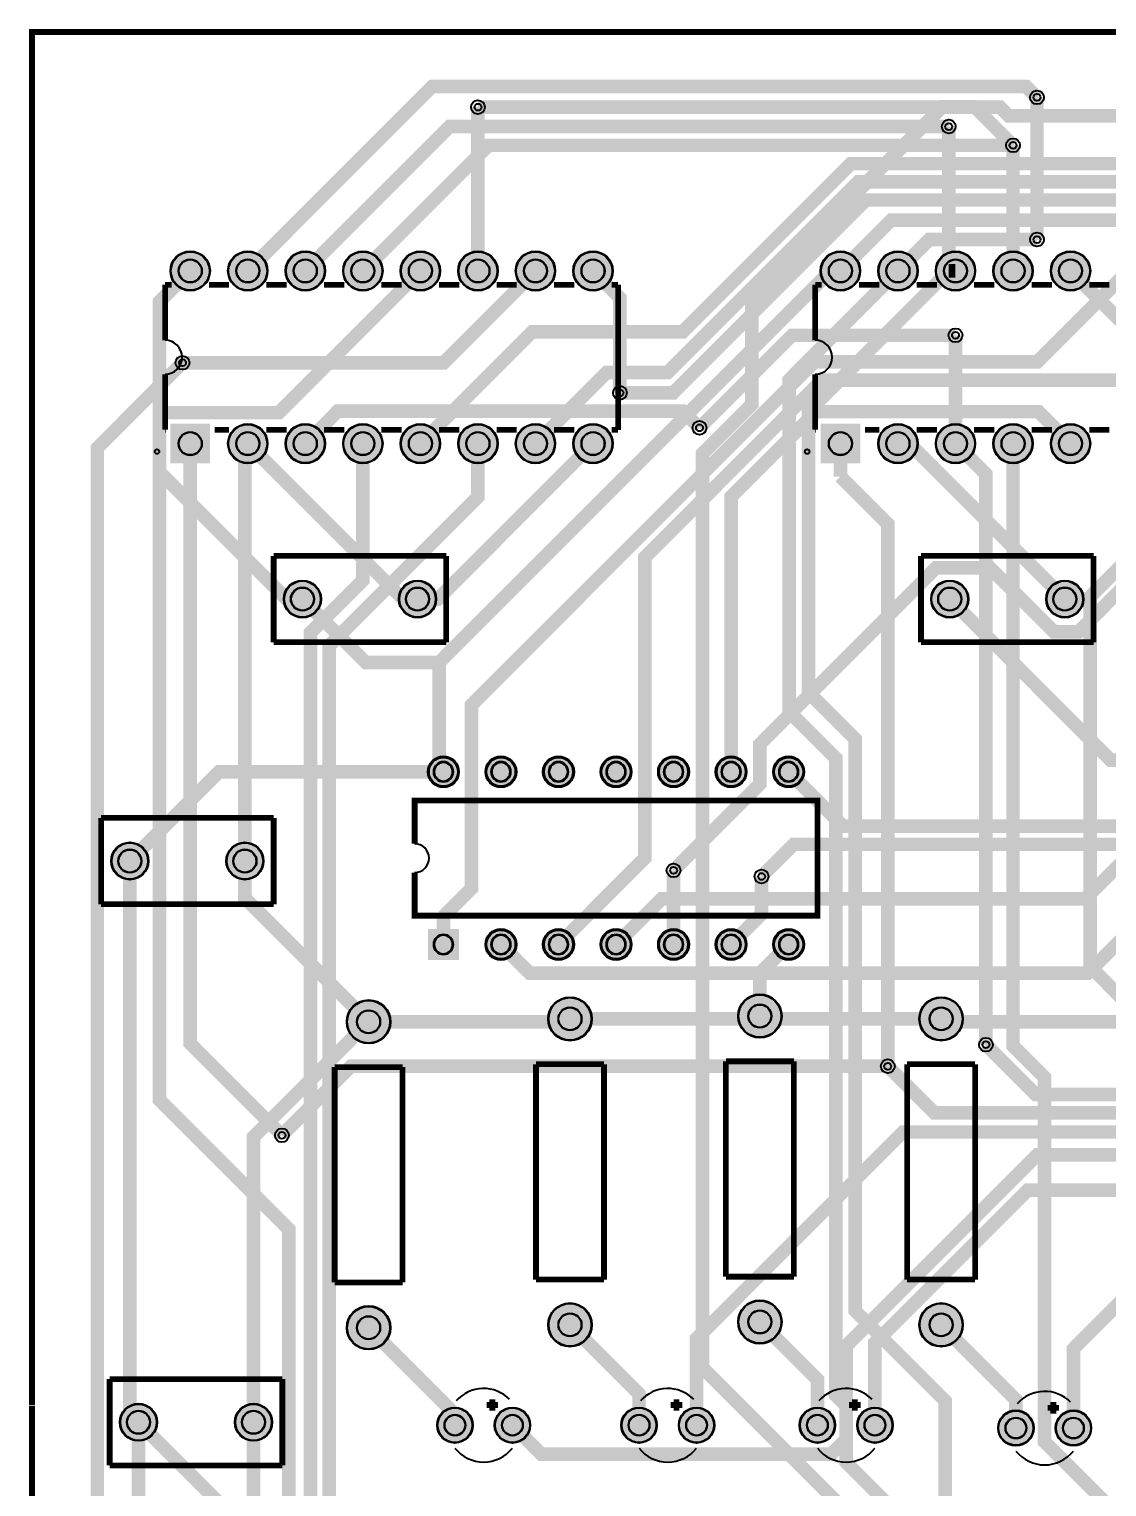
# Model space of a CAD drawing. Header units: millimetres. Extents: x 2 to 101, y -58 to 118.
# Drawn here: x 1.5 to 49.1, y 53.3 to 117.6 of the extents above; entities that cross this region are included whole.
import ezdxf

# ---------------------------------------------------------------- set-up
doc = ezdxf.new("R2010")
doc.units = ezdxf.units.MM
for name, color, linetype, true_color in [('BoardOutLine', 7, 'Continuous', 0xff00ff), ('BottomLayer', 7, 'Continuous', 0x0000ff), ('BottomSolderMaskLayer', 7, 'Continuous', 0xaa00ff), ('Hole', 7, 'Continuous', 0x222222), ('Multi-Layer', 7, 'Continuous', 0xc0c0c0), ('TopLayer', 7, 'Continuous', 0xff0000), ('TopSilkLayer', 7, 'Continuous', 0xffcc00), ('TopSolderMaskLayer', 7, 'Continuous', 0x800080)]:
    doc.layers.add(name, color=color, linetype=linetype, true_color=true_color)

msp = doc.modelspace()

# ---------------------------------------------------------------- hatches: boundary and pattern name
at = {"layer": 'BottomSolderMaskLayer'}
for points in [[(7.761, 106.933, 1), (9.511, 106.933, 1)], [(10.301, 106.933, 1), (12.051, 106.933, 1)], [(12.841, 106.933, 1), (14.591, 106.933, 1)], [(15.381, 106.933, 1), (17.131, 106.933, 1)], [(17.921, 106.933, 1), (19.671, 106.933, 1)], [(20.461, 106.933, 1), (22.211, 106.933, 1)], [(23.001, 106.933, 1), (24.751, 106.933, 1)], [(25.541, 106.933, 1), (27.291, 106.933, 1)], [(36.463, 106.933, 1), (38.213, 106.933, 1)], [(39.003, 106.933, 1), (40.753, 106.933, 1)], [(41.543, 106.933, 1), (43.293, 106.933, 1)], [(44.083, 106.933, 1), (45.833, 106.933, 1)], [(46.623, 106.933, 1), (48.373, 106.933, 1)], [(7.761, 98.438), (7.761, 100.189), (9.511, 100.189), (9.511, 98.438)], [(10.301, 99.313, 1), (12.051, 99.313, 1)], [(12.841, 99.313, 1), (14.591, 99.313, 1)], [(15.381, 99.313, 1), (17.131, 99.313, 1)], [(17.921, 99.313, 1), (19.671, 99.313, 1)], [(20.461, 99.313, 1), (22.211, 99.313, 1)], [(23.001, 99.313, 1), (24.751, 99.313, 1)], [(25.541, 99.313, 1), (27.291, 99.313, 1)], [(36.463, 98.438), (36.463, 100.189), (38.213, 100.189), (38.213, 98.438)], [(39.003, 99.313, 1), (40.753, 99.313, 1)], [(41.543, 99.313, 1), (43.293, 99.313, 1)], [(44.083, 99.313, 1), (45.833, 99.313, 1)], [(46.623, 99.313, 1), (48.373, 99.313, 1)], [(12.764, 92.456, 1), (14.414, 92.456, 1)], [(17.844, 92.456, 1), (19.494, 92.456, 1)], [(41.339, 92.456, 1), (42.989, 92.456, 1)], [(46.419, 92.456, 1), (48.069, 92.456, 1)], [(19.126, 84.836, 1), (20.498, 84.836, 1)], [(21.666, 84.836, 1), (23.038, 84.836, 1)], [(24.206, 84.836, 1), (25.578, 84.836, 1)], [(26.746, 84.836, 1), (28.118, 84.836, 1)], [(29.286, 84.836, 1), (30.658, 84.836, 1)], [(31.826, 84.836, 1), (33.198, 84.836, 1)], [(34.366, 84.836, 1), (35.738, 84.836, 1)], [(5.144, 80.899, 1), (6.794, 80.899, 1)], [(10.224, 80.899, 1), (11.874, 80.899, 1)], [(19.126, 76.53), (19.126, 77.902), (20.498, 77.902), (20.498, 76.53)], [(21.666, 77.216, 1), (23.038, 77.216, 1)], [(24.206, 77.216, 1), (25.578, 77.216, 1)], [(26.746, 77.216, 1), (28.118, 77.216, 1)], [(29.286, 77.216, 1), (30.658, 77.216, 1)], [(31.826, 77.216, 1), (33.198, 77.216, 1)], [(34.366, 77.216, 1), (35.738, 77.216, 1)], [(15.545, 73.806, 1), (17.475, 73.806, 1)], [(24.435, 73.933, 1), (26.365, 73.933, 1)], [(32.817, 74.06, 1), (34.747, 74.06, 1)], [(40.818, 73.933, 1), (42.748, 73.933, 1)], [(15.545, 60.306, 1), (17.475, 60.306, 1)], [(24.435, 60.433, 1), (26.365, 60.433, 1)], [(32.817, 60.56, 1), (34.747, 60.56, 1)], [(40.818, 60.433, 1), (42.748, 60.433, 1)], [(5.525, 56.134, 1), (7.175, 56.134, 1)], [(10.605, 56.134, 1), (12.255, 56.134, 1)], [(19.533, 56.007, 1), (21.107, 56.007, 1)], [(22.073, 56.007, 1), (23.647, 56.007, 1)], [(27.661, 56.007, 1), (29.235, 56.007, 1)], [(30.201, 56.007, 1), (31.775, 56.007, 1)], [(35.535, 56.007, 1), (37.109, 56.007, 1)], [(38.075, 56.007, 1), (39.649, 56.007, 1)], [(44.298, 55.88, 1), (45.872, 55.88, 1)], [(46.838, 55.88, 1), (48.412, 55.88, 1)]]:
    msp.add_hatch(color=256, dxfattribs=at).paths.add_polyline_path(points)
at = {"layer": 'Multi-Layer'}
for points in [[(7.786, 106.933, 1), (9.486, 106.933, 1)], [(10.326, 106.933, 1), (12.026, 106.933, 1)], [(12.866, 106.933, 1), (14.566, 106.933, 1)], [(15.406, 106.933, 1), (17.106, 106.933, 1)], [(17.946, 106.933, 1), (19.646, 106.933, 1)], [(20.486, 106.933, 1), (22.186, 106.933, 1)], [(23.026, 106.933, 1), (24.726, 106.933, 1)], [(25.566, 106.933, 1), (27.266, 106.933, 1)], [(36.488, 106.933, 1), (38.188, 106.933, 1)], [(39.028, 106.933, 1), (40.728, 106.933, 1)], [(41.568, 106.933, 1), (43.268, 106.933, 1)], [(44.108, 106.933, 1), (45.808, 106.933, 1)], [(46.648, 106.933, 1), (48.348, 106.933, 1)], [(7.786, 98.463), (7.786, 100.163), (9.486, 100.163), (9.486, 98.463)], [(10.326, 99.313, 1), (12.026, 99.313, 1)], [(12.866, 99.313, 1), (14.566, 99.313, 1)], [(15.406, 99.313, 1), (17.106, 99.313, 1)], [(17.946, 99.313, 1), (19.646, 99.313, 1)], [(20.486, 99.313, 1), (22.186, 99.313, 1)], [(23.026, 99.313, 1), (24.726, 99.313, 1)], [(25.566, 99.313, 1), (27.266, 99.313, 1)], [(36.488, 98.463), (36.488, 100.163), (38.188, 100.163), (38.188, 98.463)], [(39.028, 99.313, 1), (40.728, 99.313, 1)], [(41.568, 99.313, 1), (43.268, 99.313, 1)], [(44.108, 99.313, 1), (45.808, 99.313, 1)], [(46.648, 99.313, 1), (48.348, 99.313, 1)], [(12.789, 92.456, 1), (14.389, 92.456, 1)], [(17.869, 92.456, 1), (19.469, 92.456, 1)], [(41.364, 92.456, 1), (42.964, 92.456, 1)], [(46.444, 92.456, 1), (48.044, 92.456, 1)], [(19.177, 84.836, 1), (20.447, 84.836, 1)], [(21.717, 84.836, 1), (22.987, 84.836, 1)], [(24.257, 84.836, 1), (25.527, 84.836, 1)], [(26.797, 84.836, 1), (28.067, 84.836, 1)], [(29.337, 84.836, 1), (30.607, 84.836, 1)], [(31.877, 84.836, 1), (33.147, 84.836, 1)], [(34.417, 84.836, 1), (35.687, 84.836, 1)], [(5.169, 80.899, 1), (6.769, 80.899, 1)], [(10.249, 80.899, 1), (11.849, 80.899, 1)], [(19.177, 76.581), (19.177, 77.851), (20.447, 77.851), (20.447, 76.581)], [(21.717, 77.216, 1), (22.987, 77.216, 1)], [(24.257, 77.216, 1), (25.527, 77.216, 1)], [(26.797, 77.216, 1), (28.067, 77.216, 1)], [(29.337, 77.216, 1), (30.607, 77.216, 1)], [(31.877, 77.216, 1), (33.147, 77.216, 1)], [(34.417, 77.216, 1), (35.687, 77.216, 1)], [(15.57, 73.806, 1), (17.45, 73.806, 1)], [(24.46, 73.933, 1), (26.34, 73.933, 1)], [(32.842, 74.06, 1), (34.722, 74.06, 1)], [(40.843, 73.933, 1), (42.723, 73.933, 1)], [(15.57, 60.306, 1), (17.45, 60.306, 1)], [(24.46, 60.433, 1), (26.34, 60.433, 1)], [(32.842, 60.56, 1), (34.722, 60.56, 1)], [(40.843, 60.433, 1), (42.723, 60.433, 1)], [(5.55, 56.134, 1), (7.15, 56.134, 1)], [(10.63, 56.134, 1), (12.23, 56.134, 1)], [(19.558, 56.007, 1), (21.082, 56.007, 1)], [(22.098, 56.007, 1), (23.622, 56.007, 1)], [(27.686, 56.007, 1), (29.21, 56.007, 1)], [(30.226, 56.007, 1), (31.75, 56.007, 1)], [(35.56, 56.007, 1), (37.084, 56.007, 1)], [(38.1, 56.007, 1), (39.624, 56.007, 1)], [(44.323, 55.88, 1), (45.847, 55.88, 1)], [(46.863, 55.88, 1), (48.387, 55.88, 1)]]:
    msp.add_hatch(color=256, dxfattribs=at).paths.add_polyline_path(points)
at = {"layer": 'TopSolderMaskLayer'}
for points in [[(7.761, 106.933, 1), (9.511, 106.933, 1)], [(10.301, 106.933, 1), (12.051, 106.933, 1)], [(12.841, 106.933, 1), (14.591, 106.933, 1)], [(15.381, 106.933, 1), (17.131, 106.933, 1)], [(17.921, 106.933, 1), (19.671, 106.933, 1)], [(20.461, 106.933, 1), (22.211, 106.933, 1)], [(23.001, 106.933, 1), (24.751, 106.933, 1)], [(25.541, 106.933, 1), (27.291, 106.933, 1)], [(36.463, 106.933, 1), (38.213, 106.933, 1)], [(39.003, 106.933, 1), (40.753, 106.933, 1)], [(41.543, 106.933, 1), (43.293, 106.933, 1)], [(44.083, 106.933, 1), (45.833, 106.933, 1)], [(46.623, 106.933, 1), (48.373, 106.933, 1)], [(7.761, 98.438), (7.761, 100.189), (9.511, 100.189), (9.511, 98.438)], [(10.301, 99.313, 1), (12.051, 99.313, 1)], [(12.841, 99.313, 1), (14.591, 99.313, 1)], [(15.381, 99.313, 1), (17.131, 99.313, 1)], [(17.921, 99.313, 1), (19.671, 99.313, 1)], [(20.461, 99.313, 1), (22.211, 99.313, 1)], [(23.001, 99.313, 1), (24.751, 99.313, 1)], [(25.541, 99.313, 1), (27.291, 99.313, 1)], [(36.463, 98.438), (36.463, 100.189), (38.213, 100.189), (38.213, 98.438)], [(39.003, 99.313, 1), (40.753, 99.313, 1)], [(41.543, 99.313, 1), (43.293, 99.313, 1)], [(44.083, 99.313, 1), (45.833, 99.313, 1)], [(46.623, 99.313, 1), (48.373, 99.313, 1)], [(12.764, 92.456, 1), (14.414, 92.456, 1)], [(17.844, 92.456, 1), (19.494, 92.456, 1)], [(41.339, 92.456, 1), (42.989, 92.456, 1)], [(46.419, 92.456, 1), (48.069, 92.456, 1)], [(19.126, 84.836, 1), (20.498, 84.836, 1)], [(21.666, 84.836, 1), (23.038, 84.836, 1)], [(24.206, 84.836, 1), (25.578, 84.836, 1)], [(26.746, 84.836, 1), (28.118, 84.836, 1)], [(29.286, 84.836, 1), (30.658, 84.836, 1)], [(31.826, 84.836, 1), (33.198, 84.836, 1)], [(34.366, 84.836, 1), (35.738, 84.836, 1)], [(5.144, 80.899, 1), (6.794, 80.899, 1)], [(10.224, 80.899, 1), (11.874, 80.899, 1)], [(19.126, 76.53), (19.126, 77.902), (20.498, 77.902), (20.498, 76.53)], [(21.666, 77.216, 1), (23.038, 77.216, 1)], [(24.206, 77.216, 1), (25.578, 77.216, 1)], [(26.746, 77.216, 1), (28.118, 77.216, 1)], [(29.286, 77.216, 1), (30.658, 77.216, 1)], [(31.826, 77.216, 1), (33.198, 77.216, 1)], [(34.366, 77.216, 1), (35.738, 77.216, 1)], [(15.545, 73.806, 1), (17.475, 73.806, 1)], [(24.435, 73.933, 1), (26.365, 73.933, 1)], [(32.817, 74.06, 1), (34.747, 74.06, 1)], [(40.818, 73.933, 1), (42.748, 73.933, 1)], [(15.545, 60.306, 1), (17.475, 60.306, 1)], [(24.435, 60.433, 1), (26.365, 60.433, 1)], [(32.817, 60.56, 1), (34.747, 60.56, 1)], [(40.818, 60.433, 1), (42.748, 60.433, 1)], [(5.525, 56.134, 1), (7.175, 56.134, 1)], [(10.605, 56.134, 1), (12.255, 56.134, 1)], [(19.533, 56.007, 1), (21.107, 56.007, 1)], [(22.073, 56.007, 1), (23.647, 56.007, 1)], [(27.661, 56.007, 1), (29.235, 56.007, 1)], [(30.201, 56.007, 1), (31.775, 56.007, 1)], [(35.535, 56.007, 1), (37.109, 56.007, 1)], [(38.075, 56.007, 1), (39.649, 56.007, 1)], [(44.298, 55.88, 1), (45.872, 55.88, 1)], [(46.838, 55.88, 1), (48.412, 55.88, 1)]]:
    msp.add_hatch(color=256, dxfattribs=at).paths.add_polyline_path(points)

# ---------------------------------------------------------------- linework, layer by layer
at = {"layer": 'BoardOutLine', "const_width": 0.254}
msp.add_lwpolyline([(1.651, 56.896), (1.651, 117.475), (100.584, 117.475), (100.584, -57.404), (1.651, -57.404), (1.651, 56.873)], dxfattribs=at)
at = {"layer": 'BottomLayer', "const_width": 0.6}
for points in [[(11.176, 106.933), (19.32, 115.077), (45.528, 115.077), (46.016, 114.59)], [(21.336, 114.161), (44.378, 114.161), (44.757, 113.782), (58.448, 113.782), (60.158, 112.072)], [(13.716, 106.933), (20.087, 113.304), (42.119, 113.304)], [(44.958, 112.476), (21.798, 112.476), (16.256, 106.933)], [(18.796, 99.313), (23.728, 104.245), (30.374, 104.245), (37.797, 111.668), (59.421, 111.668), (59.824, 111.265), (74.282, 111.265), (78.613, 106.934)], [(23.876, 99.313), (27.016, 102.453), (29.717, 102.453), (38.129, 110.865), (59.089, 110.865), (59.492, 110.462), (66.73, 110.462), (69.723, 107.469), (69.723, 106.424), (71.657, 104.49), (76.073, 104.49)], [(69.064, 104.49), (67.183, 106.371), (67.183, 107.472), (64.996, 109.659), (59.16, 109.659), (58.757, 110.063), (38.462, 110.063), (29.953, 101.554), (27.604, 101.554)], [(37.338, 106.933), (39.579, 109.174), (58.51, 109.174), (60.75, 106.934), (65.913, 106.934)], [(39.878, 106.933), (41.263, 108.319), (46.016, 108.319)], [(13.589, 92.456), (12.89, 92.456), (7.284, 98.063), (7.284, 105.581), (8.636, 106.933)], [(23.876, 106.933), (19.826, 102.883), (8.294, 102.883)], [(37.338, 106.933), (36.898, 106.933), (19.622, 89.657)], [(50.038, 106.933), (46.028, 102.923), (36.191, 102.923), (21.048, 87.781), (21.048, 79.689), (19.812, 78.452)], [(55.118, 106.933), (50.305, 102.12), (36.523, 102.12), (28.702, 94.299), (28.702, 81.026), (24.892, 77.216)], [(31.117, 100.011), (35.2, 104.094), (42.418, 104.094)], [(32.512, 84.836), (32.512, 96.974), (36.264, 100.725), (46.086, 100.725), (47.498, 99.313)], [(18.669, 92.456), (18.033, 92.456), (11.176, 99.313)], [(26.416, 99.313), (19.559, 92.456), (18.669, 92.456)], [(52.578, 99.313), (51.775, 98.511), (51.775, 94.935), (47.849, 91.008), (46.768, 91.008), (43.938, 93.838), (41.566, 93.838), (33.782, 86.055), (33.782, 84.295), (29.972, 80.485)], [(47.244, 92.456), (40.387, 99.313), (39.878, 99.313)], [(19.622, 89.657), (16.388, 89.657), (13.589, 92.456)], [(42.164, 92.456), (49.276, 85.344), (55.372, 85.344)], [(19.622, 89.657), (19.622, 85.026), (19.812, 84.836)], [(5.969, 80.899), (9.906, 84.836), (19.812, 84.836)], [(75.692, 77.724), (72.166, 81.25), (67.916, 81.25), (67.53, 81.636), (63.585, 81.636), (62.782, 82.439), (37.449, 82.439), (35.052, 84.836)], [(73.152, 77.724), (70.66, 80.216), (67.814, 80.216), (67.197, 80.833), (63.253, 80.833), (62.45, 81.636), (35.276, 81.636), (33.856, 80.216)], [(11.049, 80.899), (11.049, 79.267), (16.51, 73.806)], [(70.612, 77.724), (69.109, 79.227), (67.668, 79.227), (66.865, 80.03), (62.92, 80.03), (62.117, 80.833), (49.745, 80.833), (48.14, 79.227), (29.443, 79.227), (27.432, 77.216)], [(68.072, 77.724), (67.635, 77.724), (66.131, 79.227), (62.588, 79.227), (61.785, 80.03), (52.338, 80.03), (48.261, 75.953), (23.615, 75.953), (22.352, 77.216)], [(19.812, 77.216), (19.812, 78.452)], [(16.51, 73.806), (11.43, 68.726), (11.43, 56.134)], [(16.51, 73.806), (25.273, 73.806), (25.4, 73.933)], [(25.4, 73.933), (33.655, 73.933), (33.782, 74.06)], [(41.783, 73.933), (33.909, 73.933), (33.782, 74.06)], [(50.8, 73.806), (41.91, 73.806), (41.783, 73.933)], [(83.726, 49.835), (80.983, 49.835), (60.225, 70.592), (45.966, 70.592), (43.762, 72.795)], [(39.429, 71.844), (15.733, 71.844), (12.685, 68.796)], [(72.015, 53.674), (70.809, 53.674), (64.458, 60.025), (64.458, 61.814), (56.483, 69.789), (41.484, 69.789), (39.429, 71.844)], [(30.988, 56.007), (30.988, 59.831), (40.1, 68.943), (56.051, 68.943)], [(53.858, 67.932), (46.023, 67.932), (37.592, 59.501), (37.592, 55.388), (36.937, 54.733), (24.134, 54.733), (22.86, 56.007)], [(54.711, 67.253), (53.833, 66.375), (45.601, 66.375), (38.862, 59.636), (38.862, 56.007)], [(16.51, 60.306), (20.32, 56.496), (20.32, 56.007)], [(25.4, 60.433), (28.448, 57.385), (28.448, 56.007)], [(33.782, 60.56), (36.322, 58.02), (36.322, 56.007)], [(45.085, 55.88), (45.085, 57.131), (41.783, 60.433)], [(6.35, 56.134), (15.114, 47.37), (16.129, 47.37)]]:
    msp.add_lwpolyline(points, dxfattribs=at)
at = {"layer": 'BottomSolderMaskLayer'}
for points in [[(19.373, 84.839), (19.373, 84.833)], [(20.251, 84.839), (20.251, 84.833)], [(21.913, 84.839), (21.913, 84.833)], [(22.791, 84.839), (22.791, 84.833)], [(24.453, 84.839), (24.453, 84.833)], [(25.331, 84.839), (25.331, 84.833)], [(26.993, 84.839), (26.993, 84.833)], [(27.871, 84.839), (27.871, 84.833)], [(29.533, 84.839), (29.533, 84.833)], [(30.411, 84.839), (30.411, 84.833)], [(32.073, 84.839), (32.073, 84.833)], [(32.951, 84.839), (32.951, 84.833)], [(34.613, 84.839), (34.613, 84.833)], [(35.491, 84.839), (35.491, 84.833)], [(19.373, 77.219), (19.373, 77.213)], [(20.251, 77.219), (20.251, 77.213)], [(21.913, 77.219), (21.913, 77.213)], [(22.791, 77.219), (22.791, 77.213)], [(24.453, 77.219), (24.453, 77.213)], [(25.331, 77.219), (25.331, 77.213)], [(26.993, 77.219), (26.993, 77.213)], [(27.871, 77.219), (27.871, 77.213)], [(29.533, 77.219), (29.533, 77.213)], [(30.411, 77.219), (30.411, 77.213)], [(32.073, 77.219), (32.073, 77.213)], [(32.951, 77.219), (32.951, 77.213)], [(34.613, 77.219), (34.613, 77.213)], [(35.491, 77.219), (35.491, 77.213)]]:
    msp.add_lwpolyline(points, close=True, dxfattribs=at)
for centre, radius in [((8.636, 106.933), 0.875), ((8.636, 106.934), 0.515), ((11.176, 106.933), 0.875), ((11.176, 106.934), 0.515), ((13.716, 106.933), 0.875), ((13.716, 106.934), 0.515), ((16.256, 106.933), 0.875), ((16.256, 106.934), 0.515), ((18.796, 106.933), 0.875), ((18.796, 106.934), 0.515), ((21.336, 106.933), 0.875), ((21.336, 106.934), 0.515), ((23.876, 106.933), 0.875), ((23.876, 106.934), 0.515), ((26.416, 106.933), 0.875), ((26.416, 106.934), 0.515), ((37.338, 106.933), 0.875), ((37.338, 106.934), 0.515), ((39.878, 106.933), 0.875), ((39.878, 106.934), 0.515), ((42.418, 106.933), 0.875), ((42.418, 106.934), 0.515), ((44.958, 106.933), 0.875), ((44.958, 106.934), 0.515), ((47.498, 106.933), 0.875), ((47.498, 106.934), 0.515), ((8.636, 99.313), 0.515), ((11.176, 99.313), 0.875), ((11.176, 99.313), 0.515), ((13.716, 99.313), 0.875), ((13.716, 99.313), 0.515), ((16.256, 99.313), 0.875), ((16.256, 99.313), 0.515), ((18.796, 99.313), 0.875), ((18.796, 99.313), 0.515), ((21.336, 99.313), 0.875), ((21.336, 99.313), 0.515), ((23.876, 99.313), 0.875), ((23.876, 99.313), 0.515), ((26.416, 99.313), 0.875), ((26.416, 99.313), 0.515), ((37.338, 99.313), 0.515), ((39.878, 99.313), 0.875), ((39.878, 99.313), 0.515), ((42.418, 99.313), 0.875), ((42.418, 99.313), 0.515), ((44.958, 99.313), 0.875), ((44.958, 99.313), 0.515), ((47.498, 99.313), 0.875), ((47.498, 99.313), 0.515), ((13.589, 92.456), 0.825), ((18.669, 92.456), 0.825), ((42.164, 92.456), 0.825), ((47.244, 92.456), 0.825), ((13.589, 92.456), 0.516), ((18.669, 92.456), 0.516), ((42.164, 92.456), 0.516), ((47.244, 92.456), 0.516), ((19.812, 84.836), 0.686), ((22.352, 84.836), 0.686), ((24.892, 84.836), 0.686), ((27.432, 84.836), 0.686), ((29.972, 84.836), 0.686), ((32.512, 84.836), 0.686), ((35.052, 84.836), 0.686), ((5.969, 80.899), 0.825), ((11.049, 80.899), 0.825), ((5.969, 80.899), 0.516), ((11.049, 80.899), 0.516), ((22.352, 77.216), 0.686), ((24.892, 77.216), 0.686), ((27.432, 77.216), 0.686), ((29.972, 77.216), 0.686), ((32.512, 77.216), 0.686), ((35.052, 77.216), 0.686), ((16.51, 73.806), 0.965), ((25.4, 73.933), 0.965), ((33.782, 74.06), 0.965), ((41.783, 73.933), 0.965), ((16.51, 73.806), 0.514), ((25.4, 73.933), 0.514), ((33.782, 74.06), 0.514), ((41.783, 73.933), 0.514), ((16.51, 60.306), 0.965), ((25.4, 60.433), 0.965), ((33.782, 60.56), 0.965), ((41.783, 60.433), 0.965), ((16.51, 60.306), 0.514), ((25.4, 60.433), 0.514), ((33.782, 60.56), 0.514), ((41.783, 60.433), 0.514), ((6.35, 56.134), 0.825), ((6.35, 56.134), 0.516), ((11.43, 56.134), 0.825), ((11.43, 56.134), 0.516), ((20.32, 56.007), 0.787), ((22.86, 56.007), 0.787), ((28.448, 56.007), 0.787), ((30.988, 56.007), 0.787), ((36.322, 56.007), 0.787), ((38.862, 56.007), 0.787), ((45.085, 55.88), 0.787), ((47.625, 55.88), 0.787), ((20.32, 56.007), 0.465), ((22.86, 56.007), 0.465), ((28.448, 56.007), 0.465), ((30.988, 56.007), 0.465), ((36.322, 56.007), 0.465), ((38.862, 56.007), 0.465), ((45.085, 55.88), 0.465), ((47.625, 55.88), 0.465)]:
    msp.add_circle(centre, radius, dxfattribs=at)
for centre, start, end in [((19.812, 84.839), 360, 180), ((22.352, 84.839), 360, 180), ((24.892, 84.839), 360, 180), ((27.432, 84.839), 360, 180), ((29.972, 84.839), 360, 180), ((32.512, 84.839), 360, 180), ((35.052, 84.839), 360, 180), ((19.812, 84.833), 180, 360), ((22.352, 84.833), 180, 360), ((24.892, 84.833), 180, 360), ((27.432, 84.833), 180, 360), ((29.972, 84.833), 180, 360), ((32.512, 84.833), 180, 360), ((35.052, 84.833), 180, 360), ((19.812, 77.219), 360, 180), ((19.812, 77.213), 180, 360), ((22.352, 77.219), 360, 180), ((22.352, 77.213), 180, 360), ((24.892, 77.219), 360, 180), ((24.892, 77.213), 180, 360), ((27.432, 77.219), 360, 180), ((27.432, 77.213), 180, 360), ((29.972, 77.219), 360, 180), ((29.972, 77.213), 180, 360), ((32.512, 77.219), 360, 180), ((32.512, 77.213), 180, 360), ((35.052, 77.219), 360, 180), ((35.052, 77.213), 180, 360)]:
    msp.add_arc(centre, 0.439, start, end, dxfattribs=at)
at = {"layer": 'Hole'}
for centre in [(46.016, 114.59), (21.336, 114.161), (42.119, 113.304), (44.958, 112.476), (46.016, 108.319), (42.418, 104.094), (8.294, 102.883), (27.604, 101.554), (31.117, 100.011), (29.972, 80.485), (33.856, 80.216), (43.762, 72.795), (39.429, 71.844), (12.685, 68.796)]:
    msp.add_circle(centre, 0.153, dxfattribs=at)
at = {"layer": 'Multi-Layer'}
for points in [[(19.406, 84.839), (19.406, 84.833)], [(20.218, 84.839), (20.218, 84.833)], [(21.946, 84.839), (21.946, 84.833)], [(22.758, 84.839), (22.758, 84.833)], [(24.486, 84.839), (24.486, 84.833)], [(25.298, 84.839), (25.298, 84.833)], [(27.026, 84.839), (27.026, 84.833)], [(27.838, 84.839), (27.838, 84.833)], [(29.566, 84.839), (29.566, 84.833)], [(30.378, 84.839), (30.378, 84.833)], [(32.106, 84.839), (32.106, 84.833)], [(32.918, 84.839), (32.918, 84.833)], [(34.646, 84.839), (34.646, 84.833)], [(35.458, 84.839), (35.458, 84.833)], [(19.406, 77.219), (19.406, 77.213)], [(20.218, 77.219), (20.218, 77.213)], [(21.946, 77.219), (21.946, 77.213)], [(22.758, 77.219), (22.758, 77.213)], [(24.486, 77.219), (24.486, 77.213)], [(25.298, 77.219), (25.298, 77.213)], [(27.026, 77.219), (27.026, 77.213)], [(27.838, 77.219), (27.838, 77.213)], [(29.566, 77.219), (29.566, 77.213)], [(30.378, 77.219), (30.378, 77.213)], [(32.106, 77.219), (32.106, 77.213)], [(32.918, 77.219), (32.918, 77.213)], [(34.646, 77.219), (34.646, 77.213)], [(35.458, 77.219), (35.458, 77.213)]]:
    msp.add_lwpolyline(points, close=True, dxfattribs=at)
for centre, radius in [((46.016, 114.59), 0.305), ((21.336, 114.161), 0.305), ((42.119, 113.304), 0.305), ((44.958, 112.476), 0.305), ((46.016, 108.319), 0.305), ((8.636, 106.933), 0.85), ((8.636, 106.934), 0.5), ((11.176, 106.933), 0.85), ((11.176, 106.934), 0.5), ((13.716, 106.933), 0.85), ((13.716, 106.934), 0.5), ((16.256, 106.933), 0.85), ((16.256, 106.934), 0.5), ((18.796, 106.933), 0.85), ((18.796, 106.934), 0.5), ((21.336, 106.933), 0.85), ((21.336, 106.934), 0.5), ((23.876, 106.933), 0.85), ((23.876, 106.934), 0.5), ((26.416, 106.933), 0.85), ((26.416, 106.934), 0.5), ((37.338, 106.933), 0.85), ((37.338, 106.934), 0.5), ((39.878, 106.933), 0.85), ((39.878, 106.934), 0.5), ((42.418, 106.933), 0.85), ((42.418, 106.934), 0.5), ((44.958, 106.933), 0.85), ((44.958, 106.934), 0.5), ((47.498, 106.933), 0.85), ((47.498, 106.934), 0.5), ((42.418, 104.094), 0.305), ((8.294, 102.883), 0.305), ((27.604, 101.554), 0.305), ((8.636, 99.313), 0.5), ((11.176, 99.313), 0.85), ((11.176, 99.313), 0.5), ((13.716, 99.313), 0.85), ((13.716, 99.313), 0.5), ((16.256, 99.313), 0.85), ((16.256, 99.313), 0.5), ((18.796, 99.313), 0.85), ((18.796, 99.313), 0.5), ((21.336, 99.313), 0.85), ((21.336, 99.313), 0.5), ((23.876, 99.313), 0.85), ((23.876, 99.313), 0.5), ((26.416, 99.313), 0.85), ((26.416, 99.313), 0.5), ((31.117, 100.011), 0.305), ((37.338, 99.313), 0.5), ((39.878, 99.313), 0.85), ((39.878, 99.313), 0.5), ((42.418, 99.313), 0.85), ((42.418, 99.313), 0.5), ((44.958, 99.313), 0.85), ((44.958, 99.313), 0.5), ((47.498, 99.313), 0.85), ((47.498, 99.313), 0.5), ((13.589, 92.456), 0.8), ((13.589, 92.456), 0.5), ((18.669, 92.456), 0.8), ((18.669, 92.456), 0.5), ((42.164, 92.456), 0.8), ((42.164, 92.456), 0.5), ((47.244, 92.456), 0.8), ((47.244, 92.456), 0.5), ((19.812, 84.836), 0.635), ((22.352, 84.836), 0.635), ((24.892, 84.836), 0.635), ((27.432, 84.836), 0.635), ((29.972, 84.836), 0.635), ((32.512, 84.836), 0.635), ((35.052, 84.836), 0.635), ((5.969, 80.899), 0.8), ((11.049, 80.899), 0.8), ((5.969, 80.899), 0.5), ((11.049, 80.899), 0.5), ((29.972, 80.485), 0.305), ((33.856, 80.216), 0.305), ((22.352, 77.216), 0.635), ((24.892, 77.216), 0.635), ((27.432, 77.216), 0.635), ((29.972, 77.216), 0.635), ((32.512, 77.216), 0.635), ((35.052, 77.216), 0.635), ((16.51, 73.806), 0.94), ((25.4, 73.933), 0.94), ((33.782, 74.06), 0.94), ((41.783, 73.933), 0.94), ((16.51, 73.806), 0.5), ((25.4, 73.933), 0.5), ((33.782, 74.06), 0.5), ((41.783, 73.933), 0.5), ((43.762, 72.795), 0.305), ((39.429, 71.844), 0.305), ((12.685, 68.796), 0.305), ((16.51, 60.306), 0.94), ((25.4, 60.433), 0.94), ((33.782, 60.56), 0.94), ((41.783, 60.433), 0.94), ((16.51, 60.306), 0.5), ((25.4, 60.433), 0.5), ((33.782, 60.56), 0.5), ((41.783, 60.433), 0.5), ((6.35, 56.134), 0.8), ((6.35, 56.134), 0.5), ((11.43, 56.134), 0.8), ((11.43, 56.134), 0.5), ((20.32, 56.007), 0.762), ((22.86, 56.007), 0.762), ((28.448, 56.007), 0.762), ((30.988, 56.007), 0.762), ((36.322, 56.007), 0.762), ((38.862, 56.007), 0.762), ((45.085, 55.88), 0.762), ((47.625, 55.88), 0.762), ((20.32, 56.007), 0.45), ((22.86, 56.007), 0.45), ((28.448, 56.007), 0.45), ((30.988, 56.007), 0.45), ((36.322, 56.007), 0.45), ((38.862, 56.007), 0.45), ((45.085, 55.88), 0.45), ((47.625, 55.88), 0.45)]:
    msp.add_circle(centre, radius, dxfattribs=at)
for centre, start, end in [((19.812, 84.839), 360, 180), ((22.352, 84.839), 360, 180), ((24.892, 84.839), 360, 180), ((27.432, 84.839), 360, 180), ((29.972, 84.839), 360, 180), ((32.512, 84.839), 360, 180), ((35.052, 84.839), 360, 180), ((19.812, 84.833), 180, 360), ((22.352, 84.833), 180, 360), ((24.892, 84.833), 180, 360), ((27.432, 84.833), 180, 360), ((29.972, 84.833), 180, 360), ((32.512, 84.833), 180, 360), ((35.052, 84.833), 180, 360), ((19.812, 77.219), 360, 180), ((19.812, 77.213), 180, 360), ((22.352, 77.219), 360, 180), ((22.352, 77.213), 180, 360), ((24.892, 77.219), 360, 180), ((24.892, 77.213), 180, 360), ((27.432, 77.219), 360, 180), ((27.432, 77.213), 180, 360), ((29.972, 77.219), 360, 180), ((29.972, 77.213), 180, 360), ((32.512, 77.219), 360, 180), ((32.512, 77.213), 180, 360), ((35.052, 77.219), 360, 180), ((35.052, 77.213), 180, 360)]:
    msp.add_arc(centre, 0.406, start, end, dxfattribs=at)
at = {"layer": 'TopLayer', "const_width": 0.6}
for points in [[(46.016, 108.319), (46.016, 114.59)], [(21.336, 106.933), (21.336, 114.161)], [(44.958, 112.476), (43.259, 114.175), (41.834, 114.175), (33.432, 105.773), (33.432, 101.055), (31.252, 98.875), (31.252, 58.542), (39.127, 50.666), (39.127, 23.078), (39.93, 22.275)], [(42.119, 106.933), (42.119, 113.304)], [(44.958, 106.933), (44.958, 112.476)], [(18.796, 106.933), (12.544, 100.682), (7.459, 100.682), (7.284, 100.506), (7.284, 70.35), (12.986, 64.648), (12.986, 30.719), (20.885, 22.82), (20.885, 21.579), (19.177, 19.871), (19.177, -10.541), (20.447, -11.811)], [(27.604, 101.554), (27.604, 105.746), (26.416, 106.933)], [(47.498, 18.288), (39.93, 25.856), (39.93, 52.023), (37.592, 54.362), (37.592, 56.863), (37.136, 57.319), (37.136, 85.43), (35.081, 87.485), (35.081, 102.137), (39.878, 106.933)], [(41.96, 36.805), (41.96, 57.081), (37.987, 61.055), (37.987, 86.282), (35.928, 88.34), (35.928, 100.742), (42.119, 106.933)], [(42.418, 106.933), (42.119, 106.933)], [(53.011, 72.942), (53.011, 92.536), (56.67, 96.195), (56.67, 99.779), (52.138, 104.311), (50.12, 104.311), (47.498, 106.933)], [(42.418, 104.094), (42.418, 99.313)], [(28.067, -11.811), (26.433, -13.445), (17.482, -13.445), (16.637, -12.6), (16.637, -1.744), (10.448, 4.445), (10.448, 36.234), (4.535, 42.146), (4.535, 99.124), (8.294, 102.883)], [(13.716, 99.313), (15.149, 100.747), (30.381, 100.747), (31.117, 100.011)], [(12.685, 68.796), (8.636, 72.845), (8.636, 99.313)], [(11.049, 80.899), (11.049, 99.186), (11.176, 99.313)], [(16.256, 99.313), (16.256, 93.281), (13.943, 90.968), (13.943, 32.032), (21.769, 24.206), (21.769, 13.698), (20.745, 12.674), (20.745, -1.949), (22.987, -4.191)], [(30.607, -4.191), (30.607, 13.817), (23.294, 21.131), (23.294, 29.914), (14.771, 38.436), (14.771, 90.4), (21.336, 96.965), (21.336, 99.313)], [(37.338, 99.313), (37.338, 97.862)], [(43.762, 72.795), (43.762, 97.969), (42.418, 99.313)], [(78.232, -3.937), (78.232, 29.321), (70.485, 37.068), (70.485, 43.357), (67.945, 45.897), (67.945, 48.512), (64.598, 51.859), (49.771, 51.859), (46.35, 55.28), (46.35, 71.35), (44.958, 72.741), (44.958, 99.313)], [(55.118, 99.313), (48.365, 92.561), (48.365, 92.456)], [(37.338, 97.862), (39.429, 95.771), (39.429, 71.844)], [(48.365, 92.456), (47.244, 92.456)], [(50.8, 73.806), (48.365, 76.241), (48.365, 92.456)], [(6.35, 56.134), (5.969, 56.515), (5.969, 80.899)], [(29.972, 77.216), (29.972, 80.485)], [(32.512, 77.216), (33.856, 78.56), (33.856, 80.216)], [(47.625, 55.88), (47.625, 59.375), (54.617, 66.367), (55.752, 66.367), (65.532, 76.147), (65.532, 77.724)], [(33.782, 74.06), (33.782, 75.946), (35.052, 77.216)], [(8.255, 40.894), (6.35, 42.799), (6.35, 56.134)], [(11.43, 56.134), (11.43, 49.149), (8.255, 45.974)]]:
    msp.add_lwpolyline(points, dxfattribs=at)
at = {"layer": 'TopSilkLayer', "const_width": 0.254}
for points in [[(7.526, 106.323), (7.813, 106.323)], [(7.526, 106.323), (7.526, 103.874)], [(9.459, 106.323), (10.353, 106.323)], [(11.999, 106.323), (12.893, 106.323)], [(14.539, 106.323), (15.433, 106.323)], [(17.079, 106.323), (17.973, 106.323)], [(19.619, 106.323), (20.513, 106.323)], [(22.159, 106.323), (23.053, 106.323)], [(24.699, 106.323), (25.593, 106.323)], [(27.239, 106.323), (27.526, 106.323)], [(27.526, 106.323), (27.526, 99.923)], [(36.228, 106.323), (36.515, 106.323)], [(36.228, 106.323), (36.228, 103.874)], [(38.161, 106.323), (39.055, 106.323)], [(40.701, 106.323), (41.595, 106.323)], [(43.241, 106.323), (44.135, 106.323)], [(45.781, 106.323), (46.675, 106.323)], [(48.321, 106.323), (49.215, 106.323)], [(7.526, 99.924), (7.526, 102.373)], [(36.228, 99.924), (36.228, 102.373)], [(7.526, 99.924), (7.555, 99.924)], [(9.717, 99.924), (10.353, 99.924)], [(11.999, 99.924), (12.893, 99.924)], [(14.539, 99.924), (15.433, 99.924)], [(17.079, 99.924), (17.973, 99.924)], [(19.619, 99.924), (20.513, 99.924)], [(22.159, 99.924), (23.053, 99.924)], [(24.699, 99.924), (25.593, 99.924)], [(27.239, 99.924), (27.526, 99.924)], [(36.228, 99.924), (36.257, 99.924)], [(38.419, 99.924), (39.055, 99.924)], [(40.701, 99.924), (41.595, 99.924)], [(43.241, 99.924), (44.135, 99.924)], [(45.781, 99.924), (46.675, 99.924)], [(48.321, 99.924), (49.215, 99.924)], [(12.319, 94.361), (19.939, 94.361)], [(12.319, 90.551), (12.319, 94.361)], [(19.939, 94.361), (19.939, 90.551)], [(40.894, 94.361), (48.514, 94.361)], [(40.894, 90.551), (40.894, 94.361)], [(48.514, 94.361), (48.514, 90.551)], [(19.939, 90.551), (12.319, 90.551)], [(48.514, 90.551), (40.894, 90.551)], [(18.542, 81.661), (18.542, 83.566), (36.322, 83.566), (36.322, 78.486), (18.542, 78.486), (18.542, 80.391)], [(4.699, 82.804), (12.319, 82.804)], [(4.699, 78.994), (4.699, 82.804)], [(12.319, 82.804), (12.319, 78.994)], [(12.319, 78.994), (4.699, 78.994)], [(23.9, 62.433), (23.9, 71.933)], [(23.9, 71.933), (26.9, 71.933)], [(26.9, 71.933), (26.9, 62.433)], [(32.282, 62.56), (32.282, 72.06)], [(32.282, 72.06), (35.282, 72.06)], [(35.282, 72.06), (35.282, 62.56)], [(40.283, 62.433), (40.283, 71.933)], [(40.283, 71.933), (43.283, 71.933)], [(43.283, 71.933), (43.283, 62.433)], [(15.01, 62.306), (15.01, 71.806)], [(15.01, 71.806), (18.01, 71.806)], [(18.01, 71.806), (18.01, 62.306)], [(18.01, 62.306), (15.01, 62.306)], [(26.9, 62.433), (23.9, 62.433)], [(35.282, 62.56), (32.282, 62.56)], [(43.283, 62.433), (40.283, 62.433)], [(5.08, 58.039), (12.7, 58.039)], [(5.08, 54.229), (5.08, 58.039)], [(12.7, 58.039), (12.7, 54.229)], [(21.971, 57.15), (21.971, 56.642)], [(30.099, 57.15), (30.099, 56.642)], [(37.973, 57.15), (37.973, 56.642)], [(21.717, 56.896), (22.225, 56.896)], [(29.845, 56.896), (30.353, 56.896)], [(37.719, 56.896), (38.227, 56.896)], [(46.482, 56.769), (46.99, 56.769)], [(46.736, 57.023), (46.736, 56.515)], [(12.7, 54.229), (5.08, 54.229)]]:
    msp.add_lwpolyline(points, dxfattribs=at)
at = {"layer": 'TopSilkLayer'}
for centre in [(7.166, 98.963), (35.868, 98.963)]:
    msp.add_circle(centre, 0.1, dxfattribs=at)
for centre, radius, start, end in [((7.526, 103.124), 0.749, 270, 90), ((36.228, 103.124), 0.749, 270, 90), ((18.542, 81.026), 0.635, 270, 90), ((21.59, 56.007), 1.616, 45.00018, 138.3661), ((29.718, 56.007), 1.616, 45.00018, 138.3661), ((37.592, 56.007), 1.616, 45.00018, 138.3661), ((46.355, 55.88), 1.616, 45.00018, 138.3661), ((21.59, 56.007), 1.626, 218.65954, 321.34046), ((29.718, 56.007), 1.626, 218.65954, 321.34046), ((37.592, 56.007), 1.626, 218.65954, 321.34046), ((46.355, 55.88), 1.626, 218.65954, 321.34046)]:
    msp.add_arc(centre, radius, start, end, dxfattribs=at)
at = {"layer": 'TopSolderMaskLayer'}
for points in [[(19.373, 84.839), (19.373, 84.833)], [(20.251, 84.839), (20.251, 84.833)], [(21.913, 84.839), (21.913, 84.833)], [(22.791, 84.839), (22.791, 84.833)], [(24.453, 84.839), (24.453, 84.833)], [(25.331, 84.839), (25.331, 84.833)], [(26.993, 84.839), (26.993, 84.833)], [(27.871, 84.839), (27.871, 84.833)], [(29.533, 84.839), (29.533, 84.833)], [(30.411, 84.839), (30.411, 84.833)], [(32.073, 84.839), (32.073, 84.833)], [(32.951, 84.839), (32.951, 84.833)], [(34.613, 84.839), (34.613, 84.833)], [(35.491, 84.839), (35.491, 84.833)], [(19.373, 77.219), (19.373, 77.213)], [(20.251, 77.219), (20.251, 77.213)], [(21.913, 77.219), (21.913, 77.213)], [(22.791, 77.219), (22.791, 77.213)], [(24.453, 77.219), (24.453, 77.213)], [(25.331, 77.219), (25.331, 77.213)], [(26.993, 77.219), (26.993, 77.213)], [(27.871, 77.219), (27.871, 77.213)], [(29.533, 77.219), (29.533, 77.213)], [(30.411, 77.219), (30.411, 77.213)], [(32.073, 77.219), (32.073, 77.213)], [(32.951, 77.219), (32.951, 77.213)], [(34.613, 77.219), (34.613, 77.213)], [(35.491, 77.219), (35.491, 77.213)]]:
    msp.add_lwpolyline(points, close=True, dxfattribs=at)
for centre, radius in [((8.636, 106.933), 0.875), ((8.636, 106.934), 0.515), ((11.176, 106.933), 0.875), ((11.176, 106.934), 0.515), ((13.716, 106.933), 0.875), ((13.716, 106.934), 0.515), ((16.256, 106.933), 0.875), ((16.256, 106.934), 0.515), ((18.796, 106.933), 0.875), ((18.796, 106.934), 0.515), ((21.336, 106.933), 0.875), ((21.336, 106.934), 0.515), ((23.876, 106.933), 0.875), ((23.876, 106.934), 0.515), ((26.416, 106.933), 0.875), ((26.416, 106.934), 0.515), ((37.338, 106.933), 0.875), ((37.338, 106.934), 0.515), ((39.878, 106.933), 0.875), ((39.878, 106.934), 0.515), ((42.418, 106.933), 0.875), ((42.418, 106.934), 0.515), ((44.958, 106.933), 0.875), ((44.958, 106.934), 0.515), ((47.498, 106.933), 0.875), ((47.498, 106.934), 0.515), ((8.636, 99.313), 0.515), ((11.176, 99.313), 0.875), ((11.176, 99.313), 0.515), ((13.716, 99.313), 0.875), ((13.716, 99.313), 0.515), ((16.256, 99.313), 0.875), ((16.256, 99.313), 0.515), ((18.796, 99.313), 0.875), ((18.796, 99.313), 0.515), ((21.336, 99.313), 0.875), ((21.336, 99.313), 0.515), ((23.876, 99.313), 0.875), ((23.876, 99.313), 0.515), ((26.416, 99.313), 0.875), ((26.416, 99.313), 0.515), ((37.338, 99.313), 0.515), ((39.878, 99.313), 0.875), ((39.878, 99.313), 0.515), ((42.418, 99.313), 0.875), ((42.418, 99.313), 0.515), ((44.958, 99.313), 0.875), ((44.958, 99.313), 0.515), ((47.498, 99.313), 0.875), ((47.498, 99.313), 0.515), ((13.589, 92.456), 0.825), ((18.669, 92.456), 0.825), ((42.164, 92.456), 0.825), ((47.244, 92.456), 0.825), ((13.589, 92.456), 0.516), ((18.669, 92.456), 0.516), ((42.164, 92.456), 0.516), ((47.244, 92.456), 0.516), ((19.812, 84.836), 0.686), ((22.352, 84.836), 0.686), ((24.892, 84.836), 0.686), ((27.432, 84.836), 0.686), ((29.972, 84.836), 0.686), ((32.512, 84.836), 0.686), ((35.052, 84.836), 0.686), ((5.969, 80.899), 0.825), ((11.049, 80.899), 0.825), ((5.969, 80.899), 0.516), ((11.049, 80.899), 0.516), ((22.352, 77.216), 0.686), ((24.892, 77.216), 0.686), ((27.432, 77.216), 0.686), ((29.972, 77.216), 0.686), ((32.512, 77.216), 0.686), ((35.052, 77.216), 0.686), ((16.51, 73.806), 0.965), ((25.4, 73.933), 0.965), ((33.782, 74.06), 0.965), ((41.783, 73.933), 0.965), ((16.51, 73.806), 0.514), ((25.4, 73.933), 0.514), ((33.782, 74.06), 0.514), ((41.783, 73.933), 0.514), ((16.51, 60.306), 0.965), ((25.4, 60.433), 0.965), ((33.782, 60.56), 0.965), ((41.783, 60.433), 0.965), ((16.51, 60.306), 0.514), ((25.4, 60.433), 0.514), ((33.782, 60.56), 0.514), ((41.783, 60.433), 0.514), ((6.35, 56.134), 0.825), ((6.35, 56.134), 0.516), ((11.43, 56.134), 0.825), ((11.43, 56.134), 0.516), ((20.32, 56.007), 0.787), ((22.86, 56.007), 0.787), ((28.448, 56.007), 0.787), ((30.988, 56.007), 0.787), ((36.322, 56.007), 0.787), ((38.862, 56.007), 0.787), ((45.085, 55.88), 0.787), ((47.625, 55.88), 0.787), ((20.32, 56.007), 0.465), ((22.86, 56.007), 0.465), ((28.448, 56.007), 0.465), ((30.988, 56.007), 0.465), ((36.322, 56.007), 0.465), ((38.862, 56.007), 0.465), ((45.085, 55.88), 0.465), ((47.625, 55.88), 0.465)]:
    msp.add_circle(centre, radius, dxfattribs=at)
for centre, start, end in [((19.812, 84.839), 360, 180), ((22.352, 84.839), 360, 180), ((24.892, 84.839), 360, 180), ((27.432, 84.839), 360, 180), ((29.972, 84.839), 360, 180), ((32.512, 84.839), 360, 180), ((35.052, 84.839), 360, 180), ((19.812, 84.833), 180, 360), ((22.352, 84.833), 180, 360), ((24.892, 84.833), 180, 360), ((27.432, 84.833), 180, 360), ((29.972, 84.833), 180, 360), ((32.512, 84.833), 180, 360), ((35.052, 84.833), 180, 360), ((19.812, 77.219), 360, 180), ((19.812, 77.213), 180, 360), ((22.352, 77.219), 360, 180), ((22.352, 77.213), 180, 360), ((24.892, 77.219), 360, 180), ((24.892, 77.213), 180, 360), ((27.432, 77.219), 360, 180), ((27.432, 77.213), 180, 360), ((29.972, 77.219), 360, 180), ((29.972, 77.213), 180, 360), ((32.512, 77.219), 360, 180), ((32.512, 77.213), 180, 360), ((35.052, 77.219), 360, 180), ((35.052, 77.213), 180, 360)]:
    msp.add_arc(centre, 0.439, start, end, dxfattribs=at)

doc.saveas('drawing.dxf')
